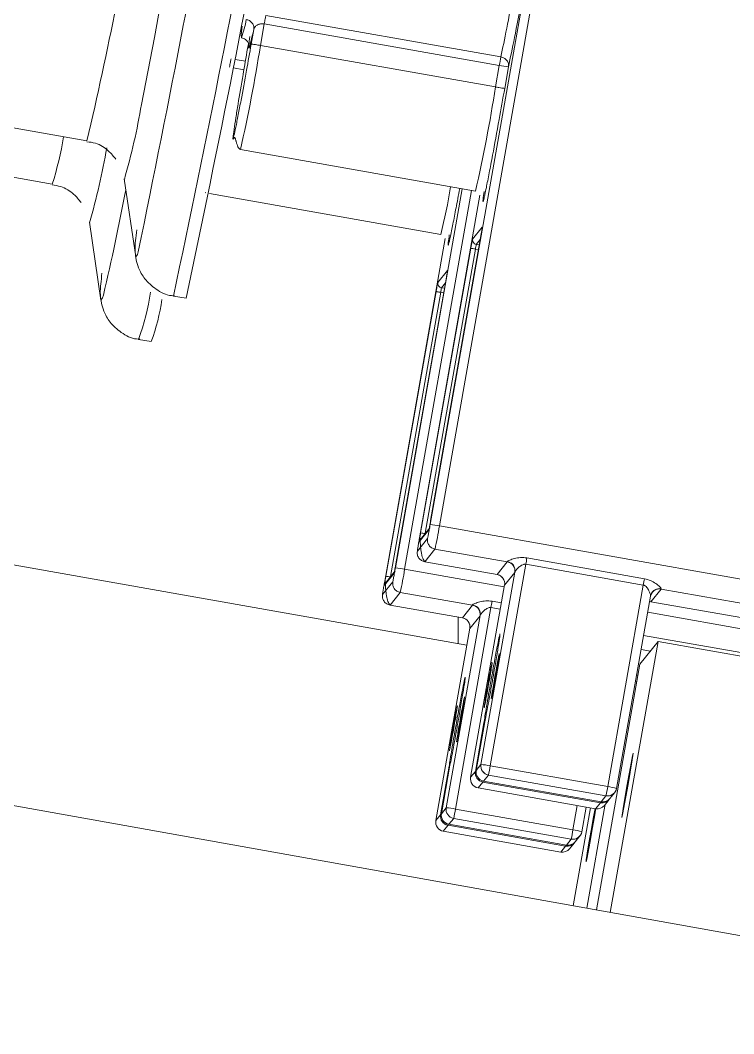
# Model space of a CAD drawing. Header units: millimetres. Extents: x 0 to 1189, y 0 to 841.
# Drawn here: x 363.567 to 366.675, y 469.727 to 474.143 of the extents above; entities that cross this region are included whole.
import ezdxf

# ---------------------------------------------------------------- set-up
doc = ezdxf.new("R2010")
doc.units = ezdxf.units.MM
doc.layers.get('0').update_dxf_attribs({"lineweight": 18})

msp = doc.modelspace()

# ---------------------------------------------------------------- linework, layer by layer
at = {"color": 7, "linetype": 'Continuous', "lineweight": 15}
for p, q in [((365.3527, 471.9456), (365.8343, 474.6771)), ((365.3928, 471.9397), (365.8744, 474.6711)), ((365.6606, 473.9836), (364.6366, 474.1646)), ((364.6131, 474.0336), (364.6297, 474.1278)), ((364.6297, 474.1278), (365.6537, 473.9468)), ((364.5729, 474.0395), (364.5841, 474.1031)), ((364.5608, 474.0413), (364.5569, 474.0194)), ((364.6131, 474.0336), (365.6371, 473.8526)), ((365.6537, 473.9468), (365.6371, 473.8526)), ((365.6939, 473.9408), (365.6773, 473.8466)), ((363.1687, 473.7392), (363.8576, 473.6175)), ((364.4941, 473.6353), (364.4929, 473.6248)), ((363.0172, 473.5505), (363.7061, 473.4288)), ((364.526, 473.5795), (365.55, 473.3985)), ((364.0197, 473.4519), (364.0699, 473.1118)), ((364.0203, 473.45), (364.0197, 473.4519)), ((365.2012, 471.7569), (365.4924, 473.4087)), ((364.3723, 473.3934), (364.3746, 473.3908)), ((364.3912, 473.3879), (365.3986, 473.2098)), ((365.5693, 473.3813), (365.3059, 471.8874)), ((363.8682, 473.2632), (363.9184, 472.9231)), ((363.8688, 473.2613), (363.8682, 473.2632)), ((365.5374, 473.1898), (365.5794, 473.2422)), ((365.4179, 473.1926), (365.1545, 471.6987)), ((365.5733, 473.2038), (365.3546, 471.9634)), ((365.5733, 473.2038), (365.5733, 473.2038)), ((365.311, 471.9091), (365.5297, 473.1495)), ((365.3859, 473.0011), (365.428, 473.0535)), ((365.4218, 473.0151), (365.2031, 471.7747)), ((365.4218, 473.0151), (365.4218, 473.0151)), ((364.234, 472.9416), (364.289, 472.9319)), ((365.1595, 471.7204), (365.3782, 472.9608)), ((364.0825, 472.7529), (364.1375, 472.7432)), ((365.5122, 471.4208), (360.6089, 472.2874)), ((365.3468, 471.923), (365.3048, 471.8707)), ((365.3509, 471.9321), (365.3089, 471.8797)), ((365.2967, 471.8298), (365.3411, 471.8851)), ((365.3735, 471.8388), (365.3291, 471.7835)), ((365.3735, 471.8388), (365.6886, 471.7831)), ((365.3291, 471.7835), (365.6442, 471.7278)), ((365.6442, 471.7278), (365.3291, 471.7835)), ((365.614, 470.8945), (365.7689, 471.7726)), ((365.6886, 471.7831), (365.6442, 471.7278)), ((365.7689, 471.7726), (366.2809, 471.6821)), ((366.286, 471.7099), (365.774, 471.8005)), ((365.1954, 471.7344), (365.1533, 471.682)), ((365.1995, 471.7434), (365.1574, 471.691)), ((365.5739, 470.9005), (365.7217, 471.7387)), ((365.6766, 471.6815), (365.721, 471.7367)), ((365.7217, 471.7387), (365.721, 471.7367)), ((365.1452, 471.6411), (365.1896, 471.6964)), ((365.6765, 471.6824), (365.5287, 470.8442)), ((365.6766, 471.6815), (365.6765, 471.6824)), ((366.2809, 471.6821), (366.126, 470.804)), ((365.2221, 471.6501), (365.1777, 471.5948)), ((365.2221, 471.6501), (365.5371, 471.5944)), ((366.3123, 471.638), (366.3149, 471.6425)), ((366.3138, 471.6095), (366.3581, 471.6647)), ((366.3185, 471.6493), (366.3233, 471.654)), ((365.1776, 471.5948), (365.4927, 471.5391)), ((365.4928, 471.5391), (365.1777, 471.5948)), ((365.5371, 471.5944), (365.4928, 471.5391)), ((366.1647, 470.796), (366.3125, 471.6342)), ((366.3081, 471.6098), (366.3137, 471.6095)), ((366.3118, 471.6323), (366.3125, 471.6342)), ((366.3137, 471.6094), (369.3256, 471.0771)), ((365.4224, 470.7118), (365.5702, 471.55)), ((365.4626, 470.7058), (365.6174, 471.5839)), ((365.5702, 471.55), (365.5696, 471.5481)), ((365.474, 471.4275), (365.474, 471.5424)), ((365.5252, 471.4928), (365.5696, 471.5481)), ((365.5251, 471.4937), (365.3773, 470.6555)), ((365.5252, 471.4928), (365.5251, 471.4937)), ((365.6562, 471.4629), (365.6562, 471.4629)), ((366.1363, 470.2555), (366.3451, 471.4362)), ((366.3451, 471.4362), (366.2655, 471.337)), ((366.3451, 471.4362), (369.299, 470.9141)), ((366.2714, 471.4014), (366.3116, 471.3943)), ((366.2655, 471.337), (366.0767, 470.2662)), ((366.2571, 471.2891), (366.2518, 471.2901)), ((365.5047, 471.2742), (365.5047, 471.2742)), ((366.2469, 471.2627), (366.2522, 471.2618)), ((361.274, 471.1269), (369.086, 469.7269)), ((365.5495, 470.8701), (365.5867, 471.081)), ((365.5902, 471.0854), (365.553, 470.8745)), ((365.3981, 470.6814), (365.4353, 470.8923)), ((365.4388, 470.8967), (365.4016, 470.6858)), ((365.553, 470.8745), (365.5739, 470.9005)), ((366.126, 470.804), (365.614, 470.8945)), ((365.5287, 470.8442), (365.5495, 470.8701)), ((365.5855, 470.8282), (365.6063, 470.8541)), ((366.1183, 470.7636), (365.6063, 470.8541)), ((365.5612, 470.7979), (365.582, 470.8238)), ((365.582, 470.8238), (366.094, 470.7333)), ((365.5855, 470.8282), (366.0975, 470.7377)), ((366.0975, 470.7377), (365.5855, 470.8282)), ((365.5855, 470.8282), (365.5855, 470.8282)), ((365.5611, 470.7978), (365.5612, 470.7979)), ((365.5611, 470.7978), (366.0731, 470.7074)), ((365.5612, 470.7979), (366.0732, 470.7074)), ((366.0975, 470.7377), (366.1183, 470.7636)), ((366.1356, 470.752), (366.1565, 470.778)), ((366.1404, 470.766), (366.1404, 470.766)), ((365.4016, 470.6858), (365.4224, 470.7118)), ((366.0508, 470.7113), (365.9757, 470.2843)), ((366.0132, 470.6073), (366.0321, 470.7146)), ((366.0355, 470.2735), (366.1154, 470.7268)), ((366.0732, 470.7074), (366.094, 470.7333)), ((366.0975, 470.7377), (366.0975, 470.7377)), ((366.1113, 470.7217), (366.1321, 470.7476)), ((366.117, 470.7361), (366.117, 470.7361)), ((365.3773, 470.6555), (365.3981, 470.6814)), ((365.9746, 470.6153), (365.4626, 470.7058)), ((366.0732, 470.7074), (366.0731, 470.7074)), ((365.4097, 470.6092), (365.4305, 470.6351)), ((365.4305, 470.6351), (365.9425, 470.5446)), ((365.434, 470.6395), (365.4549, 470.6654)), ((365.434, 470.6395), (365.946, 470.549)), ((365.946, 470.549), (365.434, 470.6395)), ((365.434, 470.6395), (365.434, 470.6395)), ((365.9669, 470.5749), (365.4549, 470.6654)), ((365.4097, 470.6092), (365.9217, 470.5187)), ((365.4097, 470.6091), (365.4097, 470.6092)), ((365.4097, 470.6091), (365.9217, 470.5187)), ((365.9842, 470.5633), (366.005, 470.5893)), ((365.9217, 470.5187), (365.9425, 470.5446)), ((365.946, 470.549), (365.9669, 470.5749)), ((365.946, 470.549), (365.946, 470.549)), ((365.9598, 470.533), (365.9807, 470.559)), ((365.9889, 470.5773), (365.9889, 470.5773)), ((365.9217, 470.5187), (365.9217, 470.5187))]:
    msp.add_line(p, q, dxfattribs=at)
at = {"color": 8, "linetype": 'Continuous', "lineweight": 15}
for p, q in [((364.5608, 474.0413), (364.557, 474.0197)), ((364.4963, 473.9359), (364.541, 473.928)), ((364.5474, 473.9649), (364.5032, 473.9727)), ((365.2414, 471.751), (365.5324, 473.4016)), ((365.5704, 473.1876), (365.5536, 473.1666)), ((365.5498, 473.1465), (365.3313, 471.9076)), ((365.5498, 473.1465), (365.5628, 473.1442)), ((365.5663, 473.1644), (365.5536, 473.1666)), ((365.419, 472.9989), (365.4022, 472.9779)), ((365.4149, 472.9757), (365.4022, 472.9779)), ((365.3983, 472.9578), (365.1799, 471.7189)), ((365.3983, 472.9578), (365.4113, 472.9555)), ((369.3543, 471.2395), (365.3928, 471.9397)), ((365.3291, 471.7835), (365.3291, 471.7835)), ((365.6751, 471.6743), (365.2414, 471.751)), ((365.6771, 471.6886), (365.6765, 471.6824)), ((366.3581, 471.6647), (369.3364, 471.1383)), ((365.1776, 471.5948), (365.1777, 471.5948)), ((365.6628, 471.6046), (365.6225, 471.6118)), ((366.3082, 471.61), (366.3138, 471.6095)), ((369.3256, 471.0771), (366.3138, 471.6095)), ((365.6174, 471.5839), (365.6579, 471.5768)), ((367.6842, 471.3192), (366.3, 471.5638)), ((365.5257, 471.4999), (365.5251, 471.4937)), ((366.2822, 471.4627), (367.6663, 471.2181)), ((366.3116, 471.3944), (366.2714, 471.4015)), ((365.9933, 470.7215), (365.9746, 470.6153))]:
    msp.add_line(p, q, dxfattribs=at)
for points in [[(364.0699, 473.1118), (364.0769, 473.122), (364.0807, 473.1346)], [(363.9184, 472.9231), (363.9255, 472.9333), (363.9292, 472.9459)], [(365.6442, 471.7278), (365.6441, 471.7278), (365.6441, 471.7278)], [(366.3137, 471.6094), (366.3137, 471.6094), (366.3138, 471.6095)], [(365.4927, 471.5391), (365.4927, 471.5391), (365.4927, 471.5391)], [(365.5867, 471.081), (365.5876, 471.0811), (365.5894, 471.0809)], [(365.4353, 470.8923), (365.4362, 470.8924), (365.438, 470.8922)], [(365.5525, 470.87), (365.5505, 470.8702), (365.5495, 470.8701)], [(365.4011, 470.6813), (365.399, 470.6815), (365.3981, 470.6814)]]:
    msp.add_lwpolyline(points, dxfattribs=at)
at = {"color": 7, "linetype": 'Continuous', "lineweight": 15}
for points in [[(365.6442, 471.7278), (365.6442, 471.7278), (365.6442, 471.7278)], [(366.3147, 471.642), (366.3145, 471.6417), (366.3125, 471.6342)], [(366.3137, 471.6094), (366.3137, 471.6094), (366.3137, 471.6094)], [(365.4928, 471.5391), (365.4927, 471.5391), (365.4927, 471.5391)], [(366.2093, 470.806), (366.2001, 470.7528), (366.1927, 470.7082), (366.1882, 470.679), (366.1874, 470.6696), (366.1903, 470.6816), (366.1966, 470.713), (366.2052, 470.7591), (366.2148, 470.8129), (366.2241, 470.8662), (366.2315, 470.9108), (366.2359, 470.94), (366.2367, 470.9493), (366.2338, 470.9374), (366.2275, 470.9059), (366.2189, 470.8598), (366.2093, 470.806)], [(366.0534, 470.6118), (366.0441, 470.5585), (366.0367, 470.5139), (366.0323, 470.4847), (366.0315, 470.4754), (366.0344, 470.4873), (366.0407, 470.5188), (366.0493, 470.5649), (366.0589, 470.6186), (366.0681, 470.6719), (366.0743, 470.7091)], [(366.0709, 470.7077), (366.063, 470.6655), (366.0534, 470.6118)]]:
    msp.add_lwpolyline(points, dxfattribs=at)
for centre, radius, start, end in [((281.875, 490.0375), 83.9255, 348.380966, 351.124788), ((294.6525, 487.7658), 71.1989, 347.974657, 351.259425), ((271.2497, 491.8185), 94.582, 349.00316, 350.922529), ((364.6989, 474.0805), 0.1692, 167.2329, 184.5022), ((367.075, 473.701), 1.4424, 168.7035, 170.1896), ((365.7307, 474.3258), 0.3868, 258.5163, 264.5346), ((358.9716, 474.8956), 6.7466, 347.17938, 351.10639), ((353.9094, 475.3106), 10.2951, 346.72107, 349.33363), ((363.2385, 473.7602), 2.2291, 345.7057, 351.1635), ((365.5571, 473.1863), 0.02, 170.0047, 260.0032), ((365.9131, 473.0874), 0.3682, 167.5709, 170.7692), ((365.4056, 472.9976), 0.02, 169.9822, 259.998), ((365.7632, 472.8984), 0.3697, 167.5717, 170.7549), ((363.266, 473.0622), 0.9281, 339.8933, 351.6103), ((365.3158, 471.5606), 0.3868, 78.5162, 84.5346), ((363.5719, 472.2358), 1.8449, 347.5709, 350.761), ((365.6835, 471.7856), 0.0057, 334.1279, 348.4707), ((365.6816, 471.7437), 0.04, 350.0104, 79.9698), ((367.8922, 471.3994), 2.1558, 169.2779, 170.0299), ((365.1644, 471.3719), 0.3868, 78.5162, 84.5346), ((363.4206, 472.0471), 1.8447, 347.5707, 350.7612), ((365.6372, 471.6884), 0.04, 350.0209, 79.9732), ((368.2882, 471.33), 2.038, 169.256, 170.0515), ((366.3512, 471.6254), 0.04, 79.9535, 170.0026), ((366.3525, 471.6674), 0.00626, 334.8742, 348.0157), ((365.532, 471.5969), 0.00572, 334.2505, 348.6395), ((365.5302, 471.555), 0.04, 350.021, 79.973), ((367.7354, 471.2116), 2.1504, 169.2766, 170.0305), ((365.4858, 471.4997), 0.04, 350.0128, 79.9812), ((365.6133, 470.8935), 0.04, 169.9979, 260.0038), ((365.6133, 470.8935), 0.04, 170.0132, 259.9809), ((365.537, 470.5154), 0.3868, 78.5163, 84.5346), ((364.8882, 471.0125), 0.7354, 347.5656, 350.7672), ((365.5681, 470.8373), 0.04, 170.013, 259.9811), ((365.5889, 470.8632), 0.04, 170.0132, 259.9809), ((365.589, 470.8632), 0.04, 170.0147, 259.9731), ((365.5925, 470.8676), 0.04, 170.0209, 259.9732), ((365.3988, 470.9223), 0.7368, 347.5663, 350.7605), ((366.0766, 470.4654), 0.3422, 75.0946, 81.6978), ((366.1253, 470.8029), 0.0399, 259.9138, 321.3018), ((366.1253, 470.803), 0.04, 259.9728, 349.9835), ((365.4618, 470.7048), 0.04, 170.0213, 259.9727), ((365.4618, 470.7048), 0.04, 170.0062, 259.9955), ((365.3856, 470.3267), 0.3868, 78.5163, 84.5346), ((366.0801, 470.7467), 0.04, 259.9566, 321.2276), ((366.101, 470.7727), 0.04, 259.9792, 325.0671), ((366.101, 470.7727), 0.04, 259.9566, 321.2276), ((366.1045, 470.777), 0.0399, 259.9138, 321.3017), ((365.4375, 470.6745), 0.04, 169.9985, 260.0032), ((365.4375, 470.6745), 0.04, 170.0213, 259.9731), ((365.441, 470.6789), 0.04, 170.0101, 259.9701), ((364.7323, 470.8246), 0.7399, 347.5754, 350.7574), ((365.4167, 470.6486), 0.04, 170.021, 259.973), ((365.2488, 470.7333), 0.7354, 347.5657, 350.7673), ((365.9739, 470.6143), 0.04, 259.9699, 350.0061), ((365.9739, 470.6142), 0.0399, 259.9138, 321.3017), ((365.9241, 470.2721), 0.3469, 75.1227, 81.6357), ((365.9495, 470.5839), 0.0399, 259.9138, 321.3017), ((365.9495, 470.584), 0.04, 259.9792, 325.0671), ((365.953, 470.5884), 0.04, 259.9974, 321.2181), ((365.9287, 470.558), 0.0399, 259.9138, 321.3018)]:
    msp.add_arc(centre, radius, start, end, dxfattribs=at)
at = {"color": 8, "linetype": 'Continuous', "lineweight": 15}
for centre, radius, start, end in [((294.4561, 487.8121), 71.3448, 347.969557, 351.314493), ((346.1015, 477.7579), 18.2324, 346.87406, 350.66302), ((364.1632, 474.2058), 0.3923, 339.3158, 351.357), ((357.9477, 475.0766), 6.7465, 347.17932, 351.10641), ((361.1923, 474.268), 2.9439, 343.867, 350.3903), ((362.3149, 473.8706), 1.4597, 342.3794, 350.7298), ((361.0422, 474.079), 2.9425, 343.8651, 350.3913), ((363.1248, 473.1012), 1.0191, 340.0157, 351.9807), ((365.2927, 471.7198), 0.1901, 78.6394, 84.4978), ((365.1413, 471.5311), 0.1901, 78.6397, 84.4976), ((366.3514, 471.6271), 0.0397, 79.5767, 157.9152), ((365.534, 470.8376), 0.0499, 343.9598, 349.6798), ((366.0469, 470.7469), 0.049, 343.9317, 349.6659), ((365.3817, 470.6491), 0.0508, 344.0358, 349.6704), ((365.8955, 470.5582), 0.049, 343.9317, 349.6659)]:
    msp.add_arc(centre, radius, start, end, dxfattribs=at)
at = {"color": 7, "linetype": 'Continuous', "lineweight": 15}
for points, knots in [([(365.6606, 473.9836), (365.6686, 474.0223), (365.6845, 474.0998), (365.7172, 474.269), (365.7546, 474.4676), (365.7826, 474.6204), (365.7966, 474.6968)], [0, 0, 0, 0, 0.1815229, 0.3630444, 0.5445721, 0.7260938, 0.7260938, 0.7260938, 0.7260938]), ([(365.8343, 474.6771), (365.82, 474.5989), (365.7911, 474.4411), (365.7523, 474.2353), (365.7185, 474.0602), (365.702, 473.9803), (365.6939, 473.9408)], [0, 0, 0, 0, 0.185558, 0.3749005, 0.5641788, 0.7495162, 0.7495162, 0.7495162, 0.7495162]), ([(364.6366, 474.1646), (364.6362, 474.1627), (364.6354, 474.159), (364.6337, 474.1499), (364.6318, 474.1392), (364.6304, 474.1315), (364.6297, 474.1278)], [0, 0, 0, 0, 0.0091524, 0.01870597, 0.02825919, 0.0374099, 0.0374099, 0.0374099, 0.0374099]), ([(364.5841, 474.1031), (364.5844, 474.1078), (364.5848, 474.1151), (364.5814, 474.1245), (364.5773, 474.1313), (364.5718, 474.1372), (364.5634, 474.1434), (364.5559, 474.1455), (364.551, 474.1468)], [0, 0, 0, 0, 0.01454857, 0.02237535, 0.03037511, 0.03837666, 0.0462064, 0.06075515, 0.06075515, 0.06075515, 0.06075515]), ([(364.6297, 474.1278), (364.6271, 474.1281), (364.6216, 474.1288), (364.6136, 474.128), (364.606, 474.1259), (364.597, 474.1216), (364.588, 474.1139), (364.5854, 474.1067), (364.5841, 474.1031)], [0, 0, 0, 0, 0.00640708, 0.01313677, 0.01969562, 0.02708368, 0.04177574, 0.05675526, 0.05675526, 0.05675526, 0.05675526]), ([(364.5302, 474.0672), (364.5332, 474.0665), (364.5399, 474.0649), (364.5504, 474.0581), (364.5581, 474.0485), (364.5618, 474.0386), (364.5616, 474.0391), (364.5614, 474.0394)], [0, 0, 0, 0, 0.0042035, 0.00936781, 0.01651252, 0.02763733, 0.0441952, 0.0441952, 0.0441952, 0.0441952]), ([(364.5841, 474.1031), (364.5753, 474.0649), (364.5577, 473.9886), (364.5635, 474.045), (364.5664, 474.0732)], [0, 0, 0, 0, 0.0677622, 0.1355241, 0.1355241, 0.1355241, 0.1355241]), ([(364.6131, 474.0336), (364.6079, 474.0345), (364.5976, 474.0363), (364.5844, 474.0383), (364.575, 474.0396), (364.5736, 474.0396), (364.5729, 474.0395)], [0, 0, 0, 0, 0.01015779, 0.02031619, 0.03047479, 0.04063197, 0.04063197, 0.04063197, 0.04063197]), ([(364.494, 473.6353), (364.494, 473.6355), (364.494, 473.6387), (364.498, 473.6662), (364.5053, 473.7146), (364.5179, 473.7921), (364.5352, 473.8953), (364.5503, 473.9816), (364.557, 474.0197)], [0, 0, 0, 0, 0.0047413, 0.0750129, 0.1413218, 0.2024572, 0.3069244, 0.3895139, 0.3895139, 0.3895139, 0.3895139]), ([(365.6939, 473.9408), (365.6941, 473.9456), (365.6945, 473.9552), (365.6885, 473.9666), (365.6814, 473.974), (365.673, 473.9801), (365.6655, 473.9822), (365.6606, 473.9836)], [0, 0, 0, 0, 0.01496033, 0.02993051, 0.03785282, 0.04545418, 0.05994991, 0.05994991, 0.05994991, 0.05994991]), ([(364.4851, 473.9759), (364.4847, 473.974), (364.484, 473.9703), (364.4823, 473.9612), (364.4803, 473.9505), (364.4789, 473.9429), (364.4783, 473.9391)], [0, 0, 0, 0, 0.00915262, 0.01870488, 0.02825929, 0.03740994, 0.03740994, 0.03740994, 0.03740994]), ([(365.6371, 473.8526), (365.6423, 473.8517), (365.6526, 473.8499), (365.6658, 473.8478), (365.6752, 473.8465), (365.6766, 473.8466), (365.6773, 473.8466)], [0, 0, 0, 0, 0.0101578, 0.02031621, 0.03047476, 0.04063197, 0.04063197, 0.04063197, 0.04063197]), ([(364.4941, 473.6255), (364.4944, 473.6245), (364.4949, 473.6231), (364.4981, 473.6309), (364.5001, 473.6324), (364.5012, 473.6321), (364.5022, 473.6309), (364.5026, 473.6301), (364.5029, 473.6294), (364.5033, 473.6286), (364.5037, 473.6274), (364.5047, 473.6247), (364.5058, 473.6207), (364.5098, 473.6059), (364.5156, 473.5867), (364.5222, 473.5821), (364.526, 473.5795)], [0, 0, 0, 0, 0.02052498, 0.02855279, 0.03096973, 0.03247217, 0.03294791, 0.0331432, 0.03332642, 0.03351271, 0.03371673, 0.03421048, 0.03565091, 0.0377439, 0.05167271, 0.0710388, 0.0710388, 0.0710388, 0.0710388]), ([(363.857, 473.6141), (363.8696, 473.6125), (363.9044, 473.608), (363.9497, 473.5793), (363.9736, 473.5502), (363.9837, 473.538)], [0, 0, 0, 0, 0.0378894, 0.1043111, 0.1528111, 0.1528111, 0.1528111, 0.1528111]), ([(363.7055, 473.4255), (363.7182, 473.4238), (363.753, 473.4193), (363.7982, 473.3906), (363.8221, 473.3615), (363.8322, 473.3493)], [0, 0, 0, 0, 0.0378893, 0.1043109, 0.1528111, 0.1528111, 0.1528111, 0.1528111]), ([(365.5908, 473.3848), (365.5897, 473.3796), (365.5851, 473.358), (365.5821, 473.349), (365.5817, 473.3568), (365.5856, 473.3848), (365.5874, 473.3973)], [0, 0, 0, 0, 0.008049, 0.03320376, 0.05835908, 0.07894842, 0.07894842, 0.07894842, 0.07894842]), ([(364.074, 473.2303), (364.0723, 473.2136), (364.0688, 473.1781), (364.0657, 473.157), (364.0697, 473.1059), (364.0818, 473.0618), (364.1088, 473.0127), (364.1576, 472.9689), (364.2054, 472.9429), (364.2342, 472.943), (364.2386, 472.9431)], [0, 0, 0, 0, 0.0995796, 0.2115862, 0.2437975, 0.2674734, 0.2975118, 0.331992, 0.3693301, 0.3761927, 0.3761927, 0.3761927, 0.3761927]), ([(365.5794, 473.2422), (365.5795, 473.2418), (365.5795, 473.2412), (365.5788, 473.2365), (365.578, 473.2316), (365.577, 473.2254), (365.5755, 473.2164), (365.5741, 473.2087), (365.5733, 473.2038)], [0, 0, 0, 0, 0.00931736, 0.01432836, 0.01945525, 0.02446669, 0.0295961, 0.03891144, 0.03891144, 0.03891144, 0.03891144]), ([(365.4393, 473.1961), (365.4382, 473.1909), (365.4337, 473.1693), (365.4306, 473.1603), (365.4303, 473.1681), (365.4342, 473.1961), (365.4359, 473.2086)], [0, 0, 0, 0, 0.00804925, 0.03320422, 0.05835883, 0.07894838, 0.07894838, 0.07894838, 0.07894838]), ([(365.5297, 473.1495), (365.5306, 473.1544), (365.5319, 473.1621), (365.5336, 473.1714), (365.5348, 473.1777), (365.5359, 473.183), (365.5369, 473.1881), (365.5372, 473.1891), (365.5374, 473.1898)], [0, 0, 0, 0, 0.00983275, 0.01512326, 0.02053774, 0.0258275, 0.03124288, 0.04107982, 0.04107982, 0.04107982, 0.04107982]), ([(365.5297, 473.1495), (365.53, 473.1495), (365.5307, 473.1495), (365.5354, 473.1488), (365.542, 473.1478), (365.5472, 473.1469), (365.5498, 473.1465)], [0, 0, 0, 0, 0.00507884, 0.01015751, 0.01523743, 0.02031717, 0.02031717, 0.02031717, 0.02031717]), ([(365.428, 473.0535), (365.428, 473.0531), (365.428, 473.0525), (365.4273, 473.0478), (365.4266, 473.0429), (365.4255, 473.0367), (365.424, 473.0277), (365.4227, 473.02), (365.4218, 473.0151)], [0, 0, 0, 0, 0.00931719, 0.01432726, 0.01945552, 0.02446626, 0.02958874, 0.03891143, 0.03891143, 0.03891143, 0.03891143]), ([(363.9225, 473.0417), (363.9209, 473.0249), (363.9174, 472.9894), (363.9143, 472.9683), (363.9182, 472.9172), (363.9303, 472.8731), (363.9573, 472.824), (364.0062, 472.7802), (364.0539, 472.7542), (364.0827, 472.7543), (364.0872, 472.7544)], [0, 0, 0, 0, 0.0995821, 0.2115909, 0.2438053, 0.2674823, 0.2975215, 0.3320024, 0.3693414, 0.3762045, 0.3762045, 0.3762045, 0.3762045]), ([(365.3782, 472.9608), (365.3791, 472.9657), (365.3805, 472.9734), (365.3822, 472.9827), (365.3834, 472.989), (365.3844, 472.9943), (365.3855, 472.9995), (365.3858, 473.0005), (365.3859, 473.0011)], [0, 0, 0, 0, 0.00984148, 0.01513295, 0.02054738, 0.02583766, 0.03125273, 0.0410916, 0.0410916, 0.0410916, 0.0410916]), ([(365.3782, 472.9608), (365.3786, 472.9608), (365.3793, 472.9608), (365.3839, 472.9602), (365.3905, 472.9591), (365.3957, 472.9582), (365.3983, 472.9578)], [0, 0, 0, 0, 0.00507946, 0.01015779, 0.01523685, 0.02031515, 0.02031515, 0.02031515, 0.02031515]), ([(365.3546, 471.9634), (365.3537, 471.9584), (365.3523, 471.9508), (365.3506, 471.9415), (365.3494, 471.9351), (365.3484, 471.9298), (365.3473, 471.9247), (365.347, 471.9237), (365.3468, 471.923)], [0, 0, 0, 0, 0.00983206, 0.01512306, 0.02053598, 0.02583039, 0.0312454, 0.04108003, 0.04108003, 0.04108003, 0.04108003]), ([(365.3048, 471.8707), (365.3048, 471.8711), (365.3048, 471.8717), (365.3055, 471.8764), (365.3062, 471.8813), (365.3072, 471.8874), (365.3088, 471.8965), (365.3101, 471.9041), (365.311, 471.9091)], [0, 0, 0, 0, 0.00931727, 0.01432821, 0.01945505, 0.02446644, 0.0295958, 0.03891144, 0.03891144, 0.03891144, 0.03891144]), ([(365.3411, 471.8851), (365.3414, 471.8861), (365.3418, 471.8876), (365.3434, 471.8953), (365.3449, 471.9031), (365.3467, 471.9127), (365.3493, 471.9266), (365.3513, 471.9382), (365.3527, 471.9456)], [0, 0, 0, 0, 0.01475659, 0.02269386, 0.03081746, 0.03875103, 0.0468772, 0.06163147, 0.06163147, 0.06163147, 0.06163147]), ([(365.3059, 471.8874), (365.3046, 471.88), (365.3026, 471.8686), (365.3004, 471.855), (365.2989, 471.8459), (365.2977, 471.8384), (365.2967, 471.8314), (365.2967, 471.8304), (365.2967, 471.8298)], [0, 0, 0, 0, 0.01397168, 0.02148791, 0.0291742, 0.03669282, 0.04438104, 0.05835538, 0.05835538, 0.05835538, 0.05835538]), ([(365.3085, 471.8866), (365.3086, 471.8823), (365.3088, 471.8732), (365.3097, 471.8581), (365.3112, 471.8419), (365.3134, 471.8258), (365.3163, 471.8111), (365.3199, 471.7989), (365.3241, 471.7896), (365.3274, 471.7864), (365.3291, 471.7849)], [0, 0, 0, 0, 0.010703, 0.0225152, 0.0353456, 0.0489843, 0.063147, 0.0775126, 0.0917586, 0.1055725, 0.1055725, 0.1055725, 0.1055725]), ([(365.3411, 471.8851), (365.3408, 471.8799), (365.3401, 471.8693), (365.3469, 471.8547), (365.3583, 471.8433), (365.3685, 471.8403), (365.3735, 471.8388)], [0, 0, 0, 0, 0.01565693, 0.03131779, 0.0469854, 0.06264927, 0.06264927, 0.06264927, 0.06264927]), ([(365.3291, 471.7835), (365.3241, 471.785), (365.314, 471.788), (365.3025, 471.7994), (365.2957, 471.814), (365.2964, 471.8246), (365.2967, 471.8298)], [0, 0, 0, 0, 0.01566386, 0.03133134, 0.04699226, 0.06266115, 0.06266115, 0.06266115, 0.06266115]), ([(365.2031, 471.7747), (365.2022, 471.7697), (365.2009, 471.7621), (365.1992, 471.7528), (365.198, 471.7464), (365.1969, 471.7412), (365.1959, 471.736), (365.1956, 471.735), (365.1954, 471.7344)], [0, 0, 0, 0, 0.00983283, 0.01512381, 0.02053834, 0.02582813, 0.03124185, 0.04107982, 0.04107982, 0.04107982, 0.04107982]), ([(365.774, 471.8005), (365.7646, 471.8013), (365.7458, 471.8031), (365.7194, 471.7979), (365.701, 471.7919), (365.6911, 471.7871), (365.6897, 471.7853), (365.6891, 471.7844)], [0, 0, 0, 0, 0.02212202, 0.04420291, 0.06621836, 0.07773987, 0.08839356, 0.08839356, 0.08839356, 0.08839356]), ([(365.6891, 471.7844), (365.6939, 471.7831), (365.7014, 471.7809), (365.7097, 471.7744), (365.7152, 471.7683), (365.7192, 471.7612), (365.7225, 471.7513), (365.722, 471.7436), (365.7217, 471.7387)], [0, 0, 0, 0, 0.01491435, 0.02294556, 0.03115049, 0.03934333, 0.04737669, 0.06229225, 0.06229225, 0.06229225, 0.06229225]), ([(365.7217, 471.7387), (365.7221, 471.7397), (365.7229, 471.7419), (365.7278, 471.7485), (365.7367, 471.7581), (365.7482, 471.7677), (365.7584, 471.7721), (365.7647, 471.7731), (365.7675, 471.7728), (365.7689, 471.7726)], [0, 0, 0, 0, 0.00709823, 0.01525906, 0.03049393, 0.04572295, 0.05419972, 0.05778476, 0.06106149, 0.06106149, 0.06106149, 0.06106149]), ([(365.1896, 471.6964), (365.1899, 471.6974), (365.1903, 471.6989), (365.1919, 471.7066), (365.1934, 471.7144), (365.1952, 471.724), (365.1978, 471.738), (365.1999, 471.7495), (365.2012, 471.7569)], [0, 0, 0, 0, 0.0147541, 0.02269239, 0.03081073, 0.03874941, 0.04686765, 0.06161995, 0.06161995, 0.06161995, 0.06161995]), ([(365.6441, 471.7278), (365.6476, 471.7269), (365.6547, 471.7252), (365.6641, 471.7189), (365.6718, 471.7102), (365.6745, 471.703), (365.6758, 471.6995)], [0, 0, 0, 0, 0.0104331, 0.02162525, 0.03321075, 0.04475288, 0.04475288, 0.04475288, 0.04475288]), ([(365.1545, 471.6987), (365.1532, 471.6913), (365.1512, 471.6799), (365.1489, 471.6663), (365.1474, 471.6572), (365.1462, 471.6497), (365.1452, 471.6427), (365.1452, 471.6417), (365.1452, 471.6411)], [0, 0, 0, 0, 0.01398021, 0.02149672, 0.02918437, 0.03669926, 0.04439143, 0.05836715, 0.05836715, 0.05836715, 0.05836715]), ([(365.1533, 471.682), (365.1533, 471.6824), (365.1533, 471.683), (365.154, 471.6877), (365.1548, 471.6926), (365.1558, 471.6987), (365.1573, 471.7078), (365.1586, 471.7154), (365.1595, 471.7204)], [0, 0, 0, 0, 0.00931655, 0.01432761, 0.01945529, 0.02446678, 0.0295958, 0.03891144, 0.03891144, 0.03891144, 0.03891144]), ([(365.157, 471.6979), (365.1571, 471.6936), (365.1573, 471.6845), (365.1582, 471.6694), (365.1597, 471.6532), (365.1619, 471.6371), (365.1648, 471.6224), (365.1685, 471.6102), (365.1727, 471.6009), (365.176, 471.5977), (365.1776, 471.5962)], [0, 0, 0, 0, 0.0107026, 0.0225145, 0.0353446, 0.0489738, 0.0631367, 0.0775072, 0.0917528, 0.1055633, 0.1055633, 0.1055633, 0.1055633]), ([(365.1896, 471.6964), (365.1893, 471.6912), (365.1887, 471.6806), (365.1955, 471.666), (365.2069, 471.6546), (365.217, 471.6516), (365.2221, 471.6501)], [0, 0, 0, 0, 0.01566886, 0.03132973, 0.04699735, 0.06266121, 0.06266121, 0.06266121, 0.06266121]), ([(366.2809, 471.6821), (366.2822, 471.6818), (366.285, 471.6811), (366.2905, 471.678), (366.2985, 471.6704), (366.3058, 471.6575), (366.3106, 471.6455), (366.3126, 471.6377), (366.3125, 471.6353), (366.3125, 471.6342)], [0, 0, 0, 0, 0.00324007, 0.00678686, 0.015163, 0.03027219, 0.04534383, 0.053439, 0.06048471, 0.06048471, 0.06048471, 0.06048471]), ([(366.3586, 471.6661), (366.3584, 471.6671), (366.358, 471.6692), (366.3507, 471.677), (366.336, 471.6889), (366.3133, 471.7028), (366.2951, 471.7076), (366.286, 471.7099)], [0, 0, 0, 0, 0.01047651, 0.02180436, 0.04353121, 0.06528714, 0.08704602, 0.08704602, 0.08704602, 0.08704602]), ([(365.1777, 471.5948), (365.1726, 471.5963), (365.1625, 471.5993), (365.1511, 471.6107), (365.1443, 471.6253), (365.1449, 471.6359), (365.1452, 471.6411)], [0, 0, 0, 0, 0.0156637, 0.03132304, 0.046984, 0.06265286, 0.06265286, 0.06265286, 0.06265286]), ([(365.6225, 471.6118), (365.6131, 471.6126), (365.5943, 471.6144), (365.5679, 471.6092), (365.5496, 471.6032), (365.5396, 471.5984), (365.5383, 471.5966), (365.5376, 471.5958)], [0, 0, 0, 0, 0.02212067, 0.04420131, 0.06621581, 0.07773548, 0.08838759, 0.08838759, 0.08838759, 0.08838759]), ([(365.5376, 471.5958), (365.5425, 471.5944), (365.5499, 471.5922), (365.5583, 471.5857), (365.5637, 471.5796), (365.5677, 471.5725), (365.571, 471.5626), (365.5705, 471.5549), (365.5702, 471.55)], [0, 0, 0, 0, 0.01491849, 0.02294942, 0.03115432, 0.03934731, 0.04738086, 0.06229612, 0.06229612, 0.06229612, 0.06229612]), ([(365.5702, 471.55), (365.5706, 471.551), (365.5715, 471.5532), (365.5764, 471.5598), (365.5853, 471.5694), (365.5968, 471.579), (365.607, 471.5834), (365.6132, 471.5844), (365.6161, 471.5841), (365.6174, 471.5839)], [0, 0, 0, 0, 0.00709827, 0.01525819, 0.03049458, 0.04572269, 0.0541995, 0.0577847, 0.06106149, 0.06106149, 0.06106149, 0.06106149]), ([(365.4927, 471.5391), (365.4961, 471.5382), (365.5032, 471.5365), (365.5126, 471.5302), (365.5204, 471.5215), (365.523, 471.5144), (365.5243, 471.5108)], [0, 0, 0, 0, 0.01043318, 0.02162472, 0.03320984, 0.04474196, 0.04474196, 0.04474196, 0.04474196]), ([(365.656, 471.4629), (365.6559, 471.4613), (365.6557, 471.4567), (365.6495, 471.4162), (365.6387, 471.3509), (365.6294, 471.2977), (365.6247, 471.2711)], [0, 0, 0, 0, 0.0290339, 0.0841519, 0.1392666, 0.1943786, 0.1943786, 0.1943786, 0.1943786]), ([(365.6167, 471.2611), (365.6214, 471.2872), (365.6307, 471.3395), (365.6403, 471.3917), (365.6434, 471.4073), (365.6435, 471.4079)], [0, 0, 0, 0, 0.0733228, 0.1466488, 0.1491928, 0.1491928, 0.1491928, 0.1491928]), ([(365.6344, 471.2831), (365.6367, 471.296), (365.6413, 471.3218), (365.6475, 471.3552), (365.652, 471.3779), (365.6541, 471.3865), (365.6535, 471.3798), (365.6503, 471.3587), (365.645, 471.3265), (365.6405, 471.3008), (365.6383, 471.2879)], [0, 0, 0, 0, 0.0249939, 0.0499978, 0.074996, 0.0999947, 0.1249927, 0.1499955, 0.1749947, 0.1999883, 0.1999883, 0.1999883, 0.1999883]), ([(365.6032, 471.2443), (365.6055, 471.2572), (365.6101, 471.283), (365.6163, 471.3164), (365.6208, 471.3391), (365.623, 471.3477), (365.6224, 471.341), (365.6192, 471.3199), (365.6138, 471.2877), (365.6093, 471.262), (365.6071, 471.2491)], [0, 0, 0, 0, 0.025003, 0.0500022, 0.0750065, 0.1000069, 0.1250078, 0.1500084, 0.1750092, 0.2000119, 0.2000119, 0.2000119, 0.2000119]), ([(365.6383, 471.2879), (365.6359, 471.275), (365.6313, 471.2492), (365.6251, 471.2158), (365.6206, 471.1931), (365.6185, 471.1845), (365.6191, 471.1912), (365.6223, 471.2123), (365.6276, 471.2445), (365.6321, 471.2702), (365.6344, 471.2831)], [0, 0, 0, 0, 0.0250029, 0.0500034, 0.0750035, 0.1000058, 0.125007, 0.1500077, 0.1750088, 0.2000117, 0.2000117, 0.2000117, 0.2000117]), ([(365.5045, 471.2742), (365.5045, 471.2726), (365.5043, 471.268), (365.498, 471.2275), (365.4872, 471.1622), (365.4779, 471.109), (365.4733, 471.0824)], [0, 0, 0, 0, 0.029032, 0.0841504, 0.1392661, 0.1943786, 0.1943786, 0.1943786, 0.1943786]), ([(365.5867, 471.081), (365.5881, 471.0901), (365.5908, 471.1085), (365.598, 471.1526), (365.6068, 471.2047), (365.6135, 471.2425), (365.6167, 471.2611)], [0, 0, 0, 0, 0.0447319, 0.0912805, 0.1378284, 0.1825738, 0.1825738, 0.1825738, 0.1825738]), ([(365.6071, 471.2491), (365.6048, 471.2362), (365.6002, 471.2104), (365.594, 471.177), (365.5895, 471.1543), (365.5873, 471.1457), (365.5879, 471.1524), (365.5912, 471.1735), (365.5965, 471.2057), (365.601, 471.2314), (365.6032, 471.2443)], [0, 0, 0, 0, 0.0249943, 0.0499985, 0.0749971, 0.0999962, 0.1249958, 0.149995, 0.1749944, 0.1999885, 0.1999885, 0.1999885, 0.1999885]), ([(365.6247, 471.2711), (365.6214, 471.2525), (365.6147, 471.2145), (365.6049, 471.1612), (365.5963, 471.1153), (365.5922, 471.0952), (365.5902, 471.0854)], [0, 0, 0, 0, 0.046298, 0.0944667, 0.1426317, 0.188925, 0.188925, 0.188925, 0.188925]), ([(365.4653, 471.0724), (365.4699, 471.0985), (365.4792, 471.1508), (365.4889, 471.203), (365.492, 471.2186), (365.4921, 471.2192)], [0, 0, 0, 0, 0.0733234, 0.1466488, 0.1491928, 0.1491928, 0.1491928, 0.1491928]), ([(365.4518, 471.0556), (365.4541, 471.0685), (365.4587, 471.0943), (365.4649, 471.1277), (365.4694, 471.1504), (365.4715, 471.159), (365.4709, 471.1523), (365.4677, 471.1312), (365.4624, 471.099), (365.4579, 471.0733), (365.4556, 471.0604)], [0, 0, 0, 0, 0.0249941, 0.0499987, 0.0749973, 0.0999963, 0.1249959, 0.149995, 0.1749945, 0.1999885, 0.1999885, 0.1999885, 0.1999885]), ([(365.4829, 471.0944), (365.4852, 471.1073), (365.4898, 471.1332), (365.496, 471.1665), (365.5005, 471.1892), (365.5027, 471.1978), (365.5021, 471.1911), (365.4988, 471.17), (365.4935, 471.1378), (365.489, 471.1121), (365.4868, 471.0992)], [0, 0, 0, 0, 0.0250033, 0.0500027, 0.0750036, 0.100005, 0.125007, 0.1500078, 0.1750088, 0.2000118, 0.2000118, 0.2000118, 0.2000118]), ([(365.4353, 470.8923), (365.4366, 470.9014), (365.4394, 470.9198), (365.4466, 470.9639), (365.4554, 471.016), (365.462, 471.0538), (365.4653, 471.0724)], [0, 0, 0, 0, 0.044734, 0.091289, 0.1378375, 0.1825739, 0.1825739, 0.1825739, 0.1825739]), ([(365.4733, 471.0824), (365.47, 471.0638), (365.4632, 471.0258), (365.4535, 470.9725), (365.4448, 470.9266), (365.4408, 470.9065), (365.4388, 470.8967)], [0, 0, 0, 0, 0.0462981, 0.0944672, 0.1426307, 0.188925, 0.188925, 0.188925, 0.188925]), ([(365.4868, 471.0992), (365.4845, 471.0863), (365.4799, 471.0605), (365.4737, 471.0271), (365.4692, 471.0045), (365.467, 470.9958), (365.4676, 471.0025), (365.4708, 471.0236), (365.4762, 471.0558), (365.4807, 471.0815), (365.4829, 471.0944)], [0, 0, 0, 0, 0.0250032, 0.0500026, 0.0750036, 0.1000059, 0.125007, 0.1500078, 0.1750088, 0.2000117, 0.2000117, 0.2000117, 0.2000117]), ([(365.4556, 471.0604), (365.4533, 471.0475), (365.4487, 471.0217), (365.4425, 470.9883), (365.438, 470.9656), (365.4359, 470.957), (365.4365, 470.9637), (365.4397, 470.9848), (365.445, 471.017), (365.4495, 471.0427), (365.4518, 471.0556)], [0, 0, 0, 0, 0.0250031, 0.0500031, 0.0750033, 0.1000056, 0.1250068, 0.1500076, 0.1750087, 0.2000117, 0.2000117, 0.2000117, 0.2000117])]:
    msp.add_open_spline(points, degree=3, knots=knots, dxfattribs=at)
at = {"color": 8, "linetype": 'Continuous', "lineweight": 15}
for points, knots in [([(364.5729, 474.0395), (364.5662, 474.0013), (364.5508, 473.9147), (364.5312, 473.8086), (364.5159, 473.7281), (364.5052, 473.6739), (364.4973, 473.637), (364.4929, 473.6209), (364.4937, 473.6306), (364.494, 473.6353)], [0, 0, 0, 0, 0.0677323, 0.1534131, 0.2035561, 0.2579413, 0.3155768, 0.3749851, 0.4305073, 0.4305073, 0.4305073, 0.4305073]), ([(365.6773, 473.8466), (365.6692, 473.8009), (365.6508, 473.6974), (365.6274, 473.5704), (365.6092, 473.4749), (365.5975, 473.4154), (365.5928, 473.3938), (365.5908, 473.3848)], [0, 0, 0, 0, 0.1073122, 0.2430587, 0.3224933, 0.4086512, 0.4698422, 0.4698422, 0.4698422, 0.4698422]), ([(365.4811, 473.4107), (365.4783, 473.3955), (365.4698, 473.3489), (365.4578, 473.2869), (365.446, 473.2266), (365.4413, 473.205), (365.4393, 473.1961)], [0, 0, 0, 0, 0.0319148, 0.0973235, 0.1682639, 0.2186456, 0.2186456, 0.2186456, 0.2186456]), ([(365.6435, 471.4079), (365.6467, 471.4241), (365.6532, 471.4572), (365.6573, 471.4744), (365.6563, 471.4657), (365.656, 471.4629)], [0, 0, 0, 0, 0.02744297, 0.05587321, 0.06932637, 0.06932637, 0.06932637, 0.06932637]), ([(365.4921, 471.2192), (365.4953, 471.2354), (365.5017, 471.2685), (365.5058, 471.2857), (365.5049, 471.277), (365.5045, 471.2742)], [0, 0, 0, 0, 0.02744276, 0.05587227, 0.06932636, 0.06932636, 0.06932636, 0.06932636])]:
    msp.add_open_spline(points, degree=3, knots=knots, dxfattribs=at)

doc.saveas('drawing.dxf')
